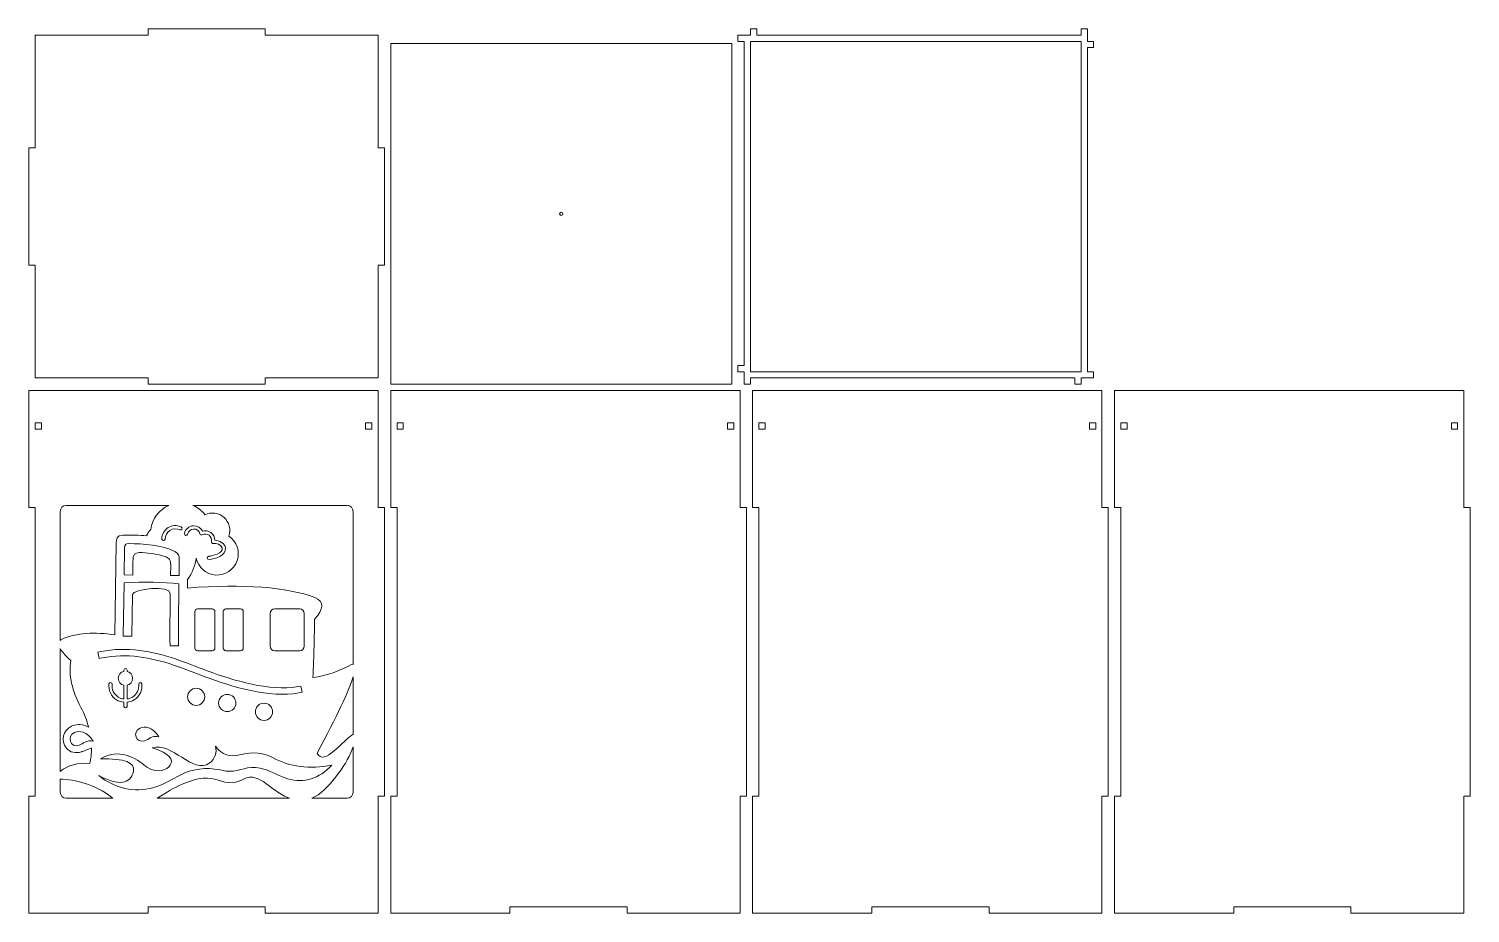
# Model space of a CAD drawing. Header units: millimetres. Extents: x -1460 to 1460, y -777 to 775.
# Drawn here: x -1460 to -771, y -775 to -352 of the extents above; entities that cross this region are included whole.
import ezdxf

# ---------------------------------------------------------------- set-up
doc = ezdxf.new("R2010")
doc.units = ezdxf.units.MM
doc.header["$MEASUREMENT"] = 0
doc.layers.add('Camada 1', color=7, linetype='Continuous')

msp = doc.modelspace()

# ---------------------------------------------------------------- linework, layer by layer
at = {"layer": 'Camada 1', "color": 250, "lineweight": 20}
for points, knots in [([(-1456.8944, -519.1065), (-1456.8944, -519.1065), (-1402.8945, -519.1065), (-1402.8945, -519.1065), (-1402.8945, -519.1065), (-1402.8945, -519.1065), (-1402.8945, -522.1064), (-1402.8945, -522.1064), (-1402.8945, -522.1064), (-1402.8945, -522.1064), (-1346.8945, -522.1064), (-1346.8945, -522.1064), (-1346.8945, -522.1064), (-1346.8945, -522.1064), (-1346.8945, -519.1065), (-1346.8945, -519.1065), (-1346.8945, -519.1065), (-1346.8945, -519.1065), (-1292.8945, -519.1065), (-1292.8945, -519.1065), (-1292.8945, -519.1065), (-1292.8945, -519.1065), (-1292.8945, -465.1065), (-1292.8945, -465.1065), (-1292.8945, -465.1065), (-1292.8945, -465.1065), (-1289.8946, -465.1065), (-1289.8946, -465.1065), (-1289.8946, -465.1065), (-1289.8946, -465.1065), (-1289.8946, -409.1065), (-1289.8946, -409.1065), (-1289.8946, -409.1065), (-1289.8946, -409.1065), (-1292.8945, -409.1065), (-1292.8945, -409.1065), (-1292.8945, -409.1065), (-1292.8945, -409.1065), (-1292.8944, -355.1066), (-1292.8944, -355.1066), (-1292.8944, -355.1066), (-1292.8944, -355.1066), (-1346.8945, -355.1066), (-1346.8945, -355.1066), (-1346.8945, -355.1066), (-1346.8945, -355.1066), (-1346.8945, -352.1066), (-1346.8945, -352.1066), (-1346.8945, -352.1066), (-1346.8945, -352.1066), (-1402.8945, -352.1066), (-1402.8945, -352.1066), (-1402.8945, -352.1066), (-1402.8945, -352.1066), (-1402.8945, -355.1066), (-1402.8945, -355.1066), (-1402.8945, -355.1066), (-1402.8945, -355.1066), (-1453.8944, -355.1066), (-1453.8944, -355.1066), (-1453.8944, -355.1066), (-1453.8944, -355.1066), (-1456.8944, -355.1066), (-1456.8944, -355.1066), (-1456.8944, -355.1066), (-1456.8944, -355.1066), (-1456.8944, -409.1065), (-1456.8944, -409.1065), (-1456.8944, -409.1065), (-1456.8944, -409.1065), (-1459.8944, -409.1065), (-1459.8944, -409.1065), (-1459.8944, -409.1065), (-1459.8944, -409.1065), (-1459.8944, -465.1065), (-1459.8944, -465.1065), (-1459.8944, -465.1065), (-1459.8944, -465.1065), (-1456.8944, -465.1065), (-1456.8944, -465.1065), (-1456.8944, -465.1065), (-1456.8944, -465.1065), (-1456.8944, -519.1065), (-1456.8944, -519.1065)], [0, 0, 0, 0, 0.04545455, 0.04545455, 0.04545455, 0.04545455, 0.09090909, 0.09090909, 0.09090909, 0.09090909, 0.13636364, 0.13636364, 0.13636364, 0.13636364, 0.18181818, 0.18181818, 0.18181818, 0.18181818, 0.22727273, 0.22727273, 0.22727273, 0.22727273, 0.27272727, 0.27272727, 0.27272727, 0.27272727, 0.31818182, 0.31818182, 0.31818182, 0.31818182, 0.36363636, 0.36363636, 0.36363636, 0.36363636, 0.40909091, 0.40909091, 0.40909091, 0.40909091, 0.45454545, 0.45454545, 0.45454545, 0.45454545, 0.5, 0.5, 0.5, 0.5, 0.54545455, 0.54545455, 0.54545455, 0.54545455, 0.59090909, 0.59090909, 0.59090909, 0.59090909, 0.63636364, 0.63636364, 0.63636364, 0.63636364, 0.68181818, 0.68181818, 0.68181818, 0.68181818, 0.72727273, 0.72727273, 0.72727273, 0.72727273, 0.77272727, 0.77272727, 0.77272727, 0.77272727, 0.81818182, 0.81818182, 0.81818182, 0.81818182, 0.86363636, 0.86363636, 0.86363636, 0.86363636, 0.90909091, 0.90909091, 0.90909091, 0.90909091, 1, 1, 1, 1]), ([(-950.8947, -519.1064), (-950.8947, -519.1064), (-950.8947, -516.1065), (-950.8947, -516.1065), (-950.8947, -516.1065), (-950.8947, -516.1065), (-953.8947, -516.1065), (-953.8947, -516.1065), (-953.8947, -516.1065), (-953.8947, -516.1065), (-953.8947, -361.1064), (-953.8947, -361.1064), (-953.8947, -361.1064), (-953.8947, -361.1064), (-950.8947, -361.1064), (-950.8947, -361.1064), (-950.8947, -361.1064), (-950.8947, -361.1064), (-950.8947, -358.1064), (-950.8947, -358.1064), (-950.8947, -358.1064), (-950.8947, -358.1064), (-953.8947, -358.1064), (-953.8947, -358.1064), (-953.8947, -358.1064), (-953.8947, -358.1064), (-953.8947, -352.1064), (-953.8947, -352.1064), (-953.8947, -352.1064), (-953.8947, -352.1064), (-956.8947, -352.1064), (-956.8947, -352.1064), (-956.8947, -352.1064), (-956.8947, -352.1064), (-956.8947, -355.1064), (-956.8947, -355.1064), (-956.8947, -355.1064), (-956.8947, -355.1064), (-1111.8947, -355.1064), (-1111.8947, -355.1064), (-1111.8947, -355.1064), (-1111.8947, -355.1064), (-1111.8947, -352.1064), (-1111.8947, -352.1064), (-1111.8947, -352.1064), (-1111.8947, -352.1064), (-1114.8947, -352.1064), (-1114.8947, -352.1064), (-1114.8947, -352.1064), (-1114.8947, -352.1064), (-1114.8947, -355.1064), (-1114.8947, -355.1064), (-1114.8947, -355.1064), (-1114.8947, -355.1064), (-1120.8947, -355.1064), (-1120.8947, -355.1064), (-1120.8947, -355.1064), (-1120.8947, -355.1064), (-1120.8947, -358.1064), (-1120.8947, -358.1064), (-1120.8947, -358.1064), (-1120.8947, -358.1064), (-1117.8947, -358.1064), (-1117.8947, -358.1064), (-1117.8947, -358.1064), (-1117.8947, -358.1064), (-1117.8947, -513.1064), (-1117.8947, -513.1064), (-1117.8947, -513.1064), (-1117.8947, -513.1064), (-1120.8947, -513.1064), (-1120.8947, -513.1064), (-1120.8947, -513.1064), (-1120.8947, -513.1064), (-1120.8947, -516.1064), (-1120.8947, -516.1064), (-1120.8947, -516.1064), (-1120.8947, -516.1064), (-1117.8947, -516.1064), (-1117.8947, -516.1064), (-1117.8947, -516.1064), (-1117.8947, -516.1064), (-1117.8947, -522.1064), (-1117.8947, -522.1064), (-1117.8947, -522.1064), (-1117.8947, -522.1064), (-1114.8947, -522.1064), (-1114.8947, -522.1064), (-1114.8947, -522.1064), (-1114.8947, -522.1064), (-1114.8947, -519.1064), (-1114.8947, -519.1064), (-1114.8947, -519.1064), (-1114.8947, -519.1064), (-959.8947, -519.1064), (-959.8947, -519.1064), (-959.8947, -519.1064), (-959.8947, -519.1064), (-959.8947, -522.1064), (-959.8947, -522.1064), (-959.8947, -522.1064), (-959.8947, -522.1064), (-956.8945, -522.1064), (-956.8945, -522.1064), (-956.8945, -522.1064), (-956.8945, -522.1064), (-956.8945, -519.1064), (-956.8945, -519.1064), (-956.8945, -519.1064), (-956.8945, -519.1064), (-950.8947, -519.1064), (-950.8947, -519.1064)], [0, 0, 0, 0, 0.03448276, 0.03448276, 0.03448276, 0.03448276, 0.06896552, 0.06896552, 0.06896552, 0.06896552, 0.10344828, 0.10344828, 0.10344828, 0.10344828, 0.13793103, 0.13793103, 0.13793103, 0.13793103, 0.17241379, 0.17241379, 0.17241379, 0.17241379, 0.20689655, 0.20689655, 0.20689655, 0.20689655, 0.24137931, 0.24137931, 0.24137931, 0.24137931, 0.27586207, 0.27586207, 0.27586207, 0.27586207, 0.31034483, 0.31034483, 0.31034483, 0.31034483, 0.34482759, 0.34482759, 0.34482759, 0.34482759, 0.37931034, 0.37931034, 0.37931034, 0.37931034, 0.4137931, 0.4137931, 0.4137931, 0.4137931, 0.44827586, 0.44827586, 0.44827586, 0.44827586, 0.48275862, 0.48275862, 0.48275862, 0.48275862, 0.51724138, 0.51724138, 0.51724138, 0.51724138, 0.55172414, 0.55172414, 0.55172414, 0.55172414, 0.5862069, 0.5862069, 0.5862069, 0.5862069, 0.62068966, 0.62068966, 0.62068966, 0.62068966, 0.65517241, 0.65517241, 0.65517241, 0.65517241, 0.68965517, 0.68965517, 0.68965517, 0.68965517, 0.72413793, 0.72413793, 0.72413793, 0.72413793, 0.75862069, 0.75862069, 0.75862069, 0.75862069, 0.79310345, 0.79310345, 0.79310345, 0.79310345, 0.82758621, 0.82758621, 0.82758621, 0.82758621, 0.86206897, 0.86206897, 0.86206897, 0.86206897, 0.89655172, 0.89655172, 0.89655172, 0.89655172, 0.93103448, 0.93103448, 0.93103448, 0.93103448, 1, 1, 1, 1]), ([(-956.8947, -516.1064), (-956.8947, -516.1064), (-1114.8947, -516.1064), (-1114.8947, -516.1064), (-1114.8947, -516.1064), (-1114.8947, -516.1064), (-1114.8947, -358.1064), (-1114.8947, -358.1064), (-1114.8947, -358.1064), (-1114.8947, -358.1064), (-956.8947, -358.1064), (-956.8947, -358.1064), (-956.8947, -358.1064), (-956.8947, -358.1064), (-956.8947, -516.1064), (-956.8947, -516.1064)], [0, 0, 0, 0, 0.2, 0.2, 0.2, 0.2, 0.4, 0.4, 0.4, 0.4, 0.6, 0.6, 0.6, 0.6, 1, 1, 1, 1]), ([(-1286.8946, -359.1065), (-1286.8946, -359.1065), (-1123.8947, -359.1065), (-1123.8947, -359.1065), (-1123.8947, -359.1065), (-1123.8947, -359.1065), (-1123.8947, -522.1064), (-1123.8947, -522.1064), (-1123.8947, -522.1064), (-1123.8947, -522.1064), (-1286.8946, -522.1064), (-1286.8946, -522.1064), (-1286.8946, -522.1064), (-1286.8946, -522.1064), (-1286.8946, -359.1065), (-1286.8946, -359.1065)], [0, 0, 0, 0, 0.2, 0.2, 0.2, 0.2, 0.4, 0.4, 0.4, 0.4, 0.6, 0.6, 0.6, 0.6, 1, 1, 1, 1]), ([(-1205.3946, -439.8565), (-1204.9804, -439.8565), (-1204.6446, -440.1923), (-1204.6446, -440.6065), (-1204.6446, -440.6065), (-1204.6446, -441.0207), (-1204.9804, -441.3565), (-1205.3946, -441.3565), (-1205.3946, -441.3565), (-1205.8088, -441.3565), (-1206.1446, -441.0207), (-1206.1446, -440.6065), (-1206.1446, -440.6065), (-1206.1446, -440.1923), (-1205.8088, -439.8565), (-1205.3946, -439.8565)], [0, 0, 0, 0, 0.2, 0.2, 0.2, 0.2, 0.4, 0.4, 0.4, 0.4, 0.6, 0.6, 0.6, 0.6, 1, 1, 1, 1]), ([(-1292.8944, -581.1064), (-1292.8944, -581.1064), (-1292.8944, -525.1064), (-1292.8944, -525.1064), (-1292.8944, -525.1064), (-1292.8944, -525.1064), (-1459.8944, -525.1064), (-1459.8944, -525.1064), (-1459.8944, -525.1064), (-1459.8944, -525.1064), (-1459.8944, -581.1064), (-1459.8944, -581.1064), (-1459.8944, -581.1064), (-1459.8944, -581.1064), (-1456.8944, -581.1064), (-1456.8944, -581.1064), (-1456.8944, -581.1064), (-1456.8944, -581.1064), (-1456.8944, -719.1064), (-1456.8944, -719.1064), (-1456.8944, -719.1064), (-1456.8944, -719.1064), (-1459.8944, -719.1064), (-1459.8944, -719.1064), (-1459.8944, -719.1064), (-1459.8944, -719.1064), (-1459.8944, -775.1064), (-1459.8944, -775.1064), (-1459.8944, -775.1064), (-1459.8944, -775.1064), (-1402.8945, -775.1064), (-1402.8945, -775.1064), (-1402.8945, -775.1064), (-1402.8945, -775.1064), (-1402.8945, -772.1064), (-1402.8945, -772.1064), (-1402.8945, -772.1064), (-1402.8945, -772.1064), (-1346.8945, -772.1064), (-1346.8945, -772.1064), (-1346.8945, -772.1064), (-1346.8945, -772.1064), (-1346.8945, -775.1064), (-1346.8945, -775.1064), (-1346.8945, -775.1064), (-1346.8945, -775.1064), (-1292.8944, -775.1064), (-1292.8944, -775.1064), (-1292.8944, -775.1064), (-1292.8944, -775.1064), (-1292.8944, -719.1064), (-1292.8944, -719.1064), (-1292.8944, -719.1064), (-1292.8944, -719.1064), (-1289.8944, -719.1064), (-1289.8944, -719.1064), (-1289.8944, -719.1064), (-1289.8944, -719.1064), (-1289.8944, -581.1064), (-1289.8944, -581.1064), (-1289.8944, -581.1064), (-1289.8944, -581.1064), (-1292.8944, -581.1064), (-1292.8944, -581.1064)], [0, 0, 0, 0, 0.05882353, 0.05882353, 0.05882353, 0.05882353, 0.11764706, 0.11764706, 0.11764706, 0.11764706, 0.17647059, 0.17647059, 0.17647059, 0.17647059, 0.23529412, 0.23529412, 0.23529412, 0.23529412, 0.29411765, 0.29411765, 0.29411765, 0.29411765, 0.35294118, 0.35294118, 0.35294118, 0.35294118, 0.41176471, 0.41176471, 0.41176471, 0.41176471, 0.47058824, 0.47058824, 0.47058824, 0.47058824, 0.52941176, 0.52941176, 0.52941176, 0.52941176, 0.58823529, 0.58823529, 0.58823529, 0.58823529, 0.64705882, 0.64705882, 0.64705882, 0.64705882, 0.70588235, 0.70588235, 0.70588235, 0.70588235, 0.76470588, 0.76470588, 0.76470588, 0.76470588, 0.82352941, 0.82352941, 0.82352941, 0.82352941, 0.88235294, 0.88235294, 0.88235294, 0.88235294, 1, 1, 1, 1]), ([(-1119.8944, -581.1064), (-1119.8944, -581.1064), (-1119.8944, -525.1064), (-1119.8944, -525.1064), (-1119.8944, -525.1064), (-1119.8944, -525.1064), (-1286.8944, -525.1064), (-1286.8944, -525.1064), (-1286.8944, -525.1064), (-1286.8944, -525.1064), (-1286.8944, -581.1064), (-1286.8944, -581.1064), (-1286.8944, -581.1064), (-1286.8944, -581.1064), (-1283.8944, -581.1064), (-1283.8944, -581.1064), (-1283.8944, -581.1064), (-1283.8944, -581.1064), (-1283.8944, -719.1064), (-1283.8944, -719.1064), (-1283.8944, -719.1064), (-1283.8944, -719.1064), (-1286.8944, -719.1064), (-1286.8944, -719.1064), (-1286.8944, -719.1064), (-1286.8944, -719.1064), (-1286.8944, -775.1064), (-1286.8944, -775.1064), (-1286.8944, -775.1064), (-1286.8944, -775.1064), (-1229.8945, -775.1064), (-1229.8945, -775.1064), (-1229.8945, -775.1064), (-1229.8945, -775.1064), (-1229.8945, -772.1064), (-1229.8945, -772.1064), (-1229.8945, -772.1064), (-1229.8945, -772.1064), (-1173.8945, -772.1064), (-1173.8945, -772.1064), (-1173.8945, -772.1064), (-1173.8945, -772.1064), (-1173.8945, -775.1064), (-1173.8945, -775.1064), (-1173.8945, -775.1064), (-1173.8945, -775.1064), (-1119.8944, -775.1064), (-1119.8944, -775.1064), (-1119.8944, -775.1064), (-1119.8944, -775.1064), (-1119.8944, -719.1064), (-1119.8944, -719.1064), (-1119.8944, -719.1064), (-1119.8944, -719.1064), (-1116.8944, -719.1064), (-1116.8944, -719.1064), (-1116.8944, -719.1064), (-1116.8944, -719.1064), (-1116.8944, -581.1064), (-1116.8944, -581.1064), (-1116.8944, -581.1064), (-1116.8944, -581.1064), (-1119.8944, -581.1064), (-1119.8944, -581.1064)], [0, 0, 0, 0, 0.05882353, 0.05882353, 0.05882353, 0.05882353, 0.11764706, 0.11764706, 0.11764706, 0.11764706, 0.17647059, 0.17647059, 0.17647059, 0.17647059, 0.23529412, 0.23529412, 0.23529412, 0.23529412, 0.29411765, 0.29411765, 0.29411765, 0.29411765, 0.35294118, 0.35294118, 0.35294118, 0.35294118, 0.41176471, 0.41176471, 0.41176471, 0.41176471, 0.47058824, 0.47058824, 0.47058824, 0.47058824, 0.52941176, 0.52941176, 0.52941176, 0.52941176, 0.58823529, 0.58823529, 0.58823529, 0.58823529, 0.64705882, 0.64705882, 0.64705882, 0.64705882, 0.70588235, 0.70588235, 0.70588235, 0.70588235, 0.76470588, 0.76470588, 0.76470588, 0.76470588, 0.82352941, 0.82352941, 0.82352941, 0.82352941, 0.88235294, 0.88235294, 0.88235294, 0.88235294, 1, 1, 1, 1]), ([(-946.8944, -581.1064), (-946.8944, -581.1064), (-946.8944, -525.1064), (-946.8944, -525.1064), (-946.8944, -525.1064), (-946.8944, -525.1064), (-1113.8944, -525.1064), (-1113.8944, -525.1064), (-1113.8944, -525.1064), (-1113.8944, -525.1064), (-1113.8944, -581.1064), (-1113.8944, -581.1064), (-1113.8944, -581.1064), (-1113.8944, -581.1064), (-1110.8944, -581.1064), (-1110.8944, -581.1064), (-1110.8944, -581.1064), (-1110.8944, -581.1064), (-1110.8944, -719.1064), (-1110.8944, -719.1064), (-1110.8944, -719.1064), (-1110.8944, -719.1064), (-1113.8944, -719.1064), (-1113.8944, -719.1064), (-1113.8944, -719.1064), (-1113.8944, -719.1064), (-1113.8944, -775.1064), (-1113.8944, -775.1064), (-1113.8944, -775.1064), (-1113.8944, -775.1064), (-1056.8945, -775.1064), (-1056.8945, -775.1064), (-1056.8945, -775.1064), (-1056.8945, -775.1064), (-1056.8945, -772.1064), (-1056.8945, -772.1064), (-1056.8945, -772.1064), (-1056.8945, -772.1064), (-1000.8945, -772.1064), (-1000.8945, -772.1064), (-1000.8945, -772.1064), (-1000.8945, -772.1064), (-1000.8945, -775.1064), (-1000.8945, -775.1064), (-1000.8945, -775.1064), (-1000.8945, -775.1064), (-946.8944, -775.1064), (-946.8944, -775.1064), (-946.8944, -775.1064), (-946.8944, -775.1064), (-946.8944, -719.1064), (-946.8944, -719.1064), (-946.8944, -719.1064), (-946.8944, -719.1064), (-943.8944, -719.1064), (-943.8944, -719.1064), (-943.8944, -719.1064), (-943.8944, -719.1064), (-943.8944, -581.1064), (-943.8944, -581.1064), (-943.8944, -581.1064), (-943.8944, -581.1064), (-946.8944, -581.1064), (-946.8944, -581.1064)], [0, 0, 0, 0, 0.05882353, 0.05882353, 0.05882353, 0.05882353, 0.11764706, 0.11764706, 0.11764706, 0.11764706, 0.17647059, 0.17647059, 0.17647059, 0.17647059, 0.23529412, 0.23529412, 0.23529412, 0.23529412, 0.29411765, 0.29411765, 0.29411765, 0.29411765, 0.35294118, 0.35294118, 0.35294118, 0.35294118, 0.41176471, 0.41176471, 0.41176471, 0.41176471, 0.47058824, 0.47058824, 0.47058824, 0.47058824, 0.52941176, 0.52941176, 0.52941176, 0.52941176, 0.58823529, 0.58823529, 0.58823529, 0.58823529, 0.64705882, 0.64705882, 0.64705882, 0.64705882, 0.70588235, 0.70588235, 0.70588235, 0.70588235, 0.76470588, 0.76470588, 0.76470588, 0.76470588, 0.82352941, 0.82352941, 0.82352941, 0.82352941, 0.88235294, 0.88235294, 0.88235294, 0.88235294, 1, 1, 1, 1]), ([(-773.8944, -581.1064), (-773.8944, -581.1064), (-773.8944, -525.1064), (-773.8944, -525.1064), (-773.8944, -525.1064), (-773.8944, -525.1064), (-940.8944, -525.1064), (-940.8944, -525.1064), (-940.8944, -525.1064), (-940.8944, -525.1064), (-940.8944, -581.1064), (-940.8944, -581.1064), (-940.8944, -581.1064), (-940.8944, -581.1064), (-937.8944, -581.1064), (-937.8944, -581.1064), (-937.8944, -581.1064), (-937.8944, -581.1064), (-937.8944, -719.1064), (-937.8944, -719.1064), (-937.8944, -719.1064), (-937.8944, -719.1064), (-940.8944, -719.1064), (-940.8944, -719.1064), (-940.8944, -719.1064), (-940.8944, -719.1064), (-940.8944, -775.1064), (-940.8944, -775.1064), (-940.8944, -775.1064), (-940.8944, -775.1064), (-883.8945, -775.1064), (-883.8945, -775.1064), (-883.8945, -775.1064), (-883.8945, -775.1064), (-883.8945, -772.1064), (-883.8945, -772.1064), (-883.8945, -772.1064), (-883.8945, -772.1064), (-827.8945, -772.1064), (-827.8945, -772.1064), (-827.8945, -772.1064), (-827.8945, -772.1064), (-827.8945, -775.1064), (-827.8945, -775.1064), (-827.8945, -775.1064), (-827.8945, -775.1064), (-773.8944, -775.1064), (-773.8944, -775.1064), (-773.8944, -775.1064), (-773.8944, -775.1064), (-773.8944, -719.1064), (-773.8944, -719.1064), (-773.8944, -719.1064), (-773.8944, -719.1064), (-770.8944, -719.1064), (-770.8944, -719.1064), (-770.8944, -719.1064), (-770.8944, -719.1064), (-770.8944, -581.1064), (-770.8944, -581.1064), (-770.8944, -581.1064), (-770.8944, -581.1064), (-773.8944, -581.1064), (-773.8944, -581.1064)], [0, 0, 0, 0, 0.05882353, 0.05882353, 0.05882353, 0.05882353, 0.11764706, 0.11764706, 0.11764706, 0.11764706, 0.17647059, 0.17647059, 0.17647059, 0.17647059, 0.23529412, 0.23529412, 0.23529412, 0.23529412, 0.29411765, 0.29411765, 0.29411765, 0.29411765, 0.35294118, 0.35294118, 0.35294118, 0.35294118, 0.41176471, 0.41176471, 0.41176471, 0.41176471, 0.47058824, 0.47058824, 0.47058824, 0.47058824, 0.52941176, 0.52941176, 0.52941176, 0.52941176, 0.58823529, 0.58823529, 0.58823529, 0.58823529, 0.64705882, 0.64705882, 0.64705882, 0.64705882, 0.70588235, 0.70588235, 0.70588235, 0.70588235, 0.76470588, 0.76470588, 0.76470588, 0.76470588, 0.82352941, 0.82352941, 0.82352941, 0.82352941, 0.88235294, 0.88235294, 0.88235294, 0.88235294, 1, 1, 1, 1]), ([(-1453.8944, -540.6035), (-1453.8944, -540.6035), (-1453.8944, -543.6035), (-1453.8944, -543.6035), (-1453.8944, -543.6035), (-1453.8944, -543.6035), (-1456.8944, -543.6035), (-1456.8944, -543.6035), (-1456.8944, -543.6035), (-1456.8944, -543.6035), (-1456.8944, -540.6035), (-1456.8944, -540.6035), (-1456.8944, -540.6035), (-1456.8944, -540.6035), (-1453.8944, -540.6035), (-1453.8944, -540.6035)], [0, 0, 0, 0, 0.2, 0.2, 0.2, 0.2, 0.4, 0.4, 0.4, 0.4, 0.6, 0.6, 0.6, 0.6, 1, 1, 1, 1]), ([(-1295.8944, -543.6035), (-1295.8944, -543.6035), (-1298.8944, -543.6035), (-1298.8944, -543.6035), (-1298.8944, -543.6035), (-1298.8944, -543.6035), (-1298.8944, -540.6035), (-1298.8944, -540.6035), (-1298.8944, -540.6035), (-1298.8944, -540.6035), (-1295.8944, -540.6035), (-1295.8944, -540.6035), (-1295.8944, -540.6035), (-1295.8944, -540.6035), (-1295.8944, -543.6035), (-1295.8944, -543.6035)], [0, 0, 0, 0, 0.2, 0.2, 0.2, 0.2, 0.4, 0.4, 0.4, 0.4, 0.6, 0.6, 0.6, 0.6, 1, 1, 1, 1]), ([(-1280.8944, -540.6035), (-1280.8944, -540.6035), (-1280.8944, -543.6035), (-1280.8944, -543.6035), (-1280.8944, -543.6035), (-1280.8944, -543.6035), (-1283.8944, -543.6035), (-1283.8944, -543.6035), (-1283.8944, -543.6035), (-1283.8944, -543.6035), (-1283.8944, -540.6035), (-1283.8944, -540.6035), (-1283.8944, -540.6035), (-1283.8944, -540.6035), (-1280.8944, -540.6035), (-1280.8944, -540.6035)], [0, 0, 0, 0, 0.2, 0.2, 0.2, 0.2, 0.4, 0.4, 0.4, 0.4, 0.6, 0.6, 0.6, 0.6, 1, 1, 1, 1]), ([(-1122.8944, -543.6035), (-1122.8944, -543.6035), (-1125.8944, -543.6035), (-1125.8944, -543.6035), (-1125.8944, -543.6035), (-1125.8944, -543.6035), (-1125.8944, -540.6035), (-1125.8944, -540.6035), (-1125.8944, -540.6035), (-1125.8944, -540.6035), (-1122.8944, -540.6035), (-1122.8944, -540.6035), (-1122.8944, -540.6035), (-1122.8944, -540.6035), (-1122.8944, -543.6035), (-1122.8944, -543.6035)], [0, 0, 0, 0, 0.2, 0.2, 0.2, 0.2, 0.4, 0.4, 0.4, 0.4, 0.6, 0.6, 0.6, 0.6, 1, 1, 1, 1]), ([(-1107.8944, -540.6035), (-1107.8944, -540.6035), (-1107.8944, -543.6035), (-1107.8944, -543.6035), (-1107.8944, -543.6035), (-1107.8944, -543.6035), (-1110.8944, -543.6035), (-1110.8944, -543.6035), (-1110.8944, -543.6035), (-1110.8944, -543.6035), (-1110.8944, -540.6035), (-1110.8944, -540.6035), (-1110.8944, -540.6035), (-1110.8944, -540.6035), (-1107.8944, -540.6035), (-1107.8944, -540.6035)], [0, 0, 0, 0, 0.2, 0.2, 0.2, 0.2, 0.4, 0.4, 0.4, 0.4, 0.6, 0.6, 0.6, 0.6, 1, 1, 1, 1]), ([(-949.8944, -543.6035), (-949.8944, -543.6035), (-952.8944, -543.6035), (-952.8944, -543.6035), (-952.8944, -543.6035), (-952.8944, -543.6035), (-952.8944, -540.6035), (-952.8944, -540.6035), (-952.8944, -540.6035), (-952.8944, -540.6035), (-949.8944, -540.6035), (-949.8944, -540.6035), (-949.8944, -540.6035), (-949.8944, -540.6035), (-949.8944, -543.6035), (-949.8944, -543.6035)], [0, 0, 0, 0, 0.2, 0.2, 0.2, 0.2, 0.4, 0.4, 0.4, 0.4, 0.6, 0.6, 0.6, 0.6, 1, 1, 1, 1]), ([(-934.8944, -540.6035), (-934.8944, -540.6035), (-934.8944, -543.6035), (-934.8944, -543.6035), (-934.8944, -543.6035), (-934.8944, -543.6035), (-937.8944, -543.6035), (-937.8944, -543.6035), (-937.8944, -543.6035), (-937.8944, -543.6035), (-937.8944, -540.6035), (-937.8944, -540.6035), (-937.8944, -540.6035), (-937.8944, -540.6035), (-934.8944, -540.6035), (-934.8944, -540.6035)], [0, 0, 0, 0, 0.2, 0.2, 0.2, 0.2, 0.4, 0.4, 0.4, 0.4, 0.6, 0.6, 0.6, 0.6, 1, 1, 1, 1]), ([(-776.8944, -543.6035), (-776.8944, -543.6035), (-779.8944, -543.6035), (-779.8944, -543.6035), (-779.8944, -543.6035), (-779.8944, -543.6035), (-779.8944, -540.6035), (-779.8944, -540.6035), (-779.8944, -540.6035), (-779.8944, -540.6035), (-776.8944, -540.6035), (-776.8944, -540.6035), (-776.8944, -540.6035), (-776.8944, -540.6035), (-776.8944, -543.6035), (-776.8944, -543.6035)], [0, 0, 0, 0, 0.2, 0.2, 0.2, 0.2, 0.4, 0.4, 0.4, 0.4, 0.6, 0.6, 0.6, 0.6, 1, 1, 1, 1]), ([(-1403.5945, -594.6208), (-1407.0819, -594.294), (-1410.872, -594.1955), (-1414.9163, -594.3153), (-1414.9163, -594.3153), (-1417.8629, -594.4025), (-1418.1156, -596.2738), (-1418.1415, -597.9241), (-1418.1415, -597.9241), (-1418.1415, -597.9241), (-1418.8329, -642), (-1418.8329, -642), (-1418.8329, -642), (-1428.2696, -640.6179), (-1437.1604, -640.8669), (-1444.2931, -644.2298), (-1444.2931, -644.2298), (-1444.5231, -644.3452), (-1444.7231, -644.4742), (-1444.8944, -644.6164), (-1444.8944, -644.6164), (-1444.8944, -644.6164), (-1444.8944, -582.9063), (-1444.8944, -582.9063), (-1444.8944, -582.9063), (-1444.8944, -581.3663), (-1443.6345, -580.1064), (-1442.0945, -580.1064), (-1442.0945, -580.1064), (-1442.0945, -580.1064), (-1392.9619, -580.1064), (-1392.9619, -580.1064), (-1392.9619, -580.1064), (-1397.6368, -582.1219), (-1400.975, -586.4709), (-1401.639, -591.6181), (-1401.639, -591.6181), (-1402.5183, -592.451), (-1403.1884, -593.4799), (-1403.5945, -594.6208)], [0, 0, 0, 0, 0.09090909, 0.09090909, 0.09090909, 0.09090909, 0.18181818, 0.18181818, 0.18181818, 0.18181818, 0.27272727, 0.27272727, 0.27272727, 0.27272727, 0.36363636, 0.36363636, 0.36363636, 0.36363636, 0.45454545, 0.45454545, 0.45454545, 0.45454545, 0.54545455, 0.54545455, 0.54545455, 0.54545455, 0.63636364, 0.63636364, 0.63636364, 0.63636364, 0.72727273, 0.72727273, 0.72727273, 0.72727273, 0.81818182, 0.81818182, 0.81818182, 0.81818182, 1, 1, 1, 1]), ([(-1323.1237, -624.1017), (-1336.6179, -619.1229), (-1356.9268, -617.6143), (-1384.0509, -619.5747), (-1384.0509, -619.5747), (-1384.0509, -619.5747), (-1383.9766, -615.457), (-1383.9766, -615.457), (-1383.9766, -615.457), (-1381.7519, -612.4715), (-1380.3435, -608.9574), (-1379.8903, -605.2619), (-1379.8903, -605.2619), (-1378.9581, -609.7652), (-1375.1212, -613.0835), (-1370.5306, -613.3576), (-1370.5306, -613.3576), (-1365.94, -613.631), (-1361.7359, -610.7923), (-1360.2749, -606.4315), (-1360.2749, -606.4315), (-1358.8141, -602.071), (-1360.459, -597.2724), (-1364.2878, -594.7253), (-1364.2878, -594.7253), (-1363.1812, -591.5624), (-1364.0888, -588.0443), (-1366.5874, -585.8117), (-1366.5874, -585.8117), (-1369.0863, -583.579), (-1372.684, -583.0715), (-1375.7028, -584.5261), (-1375.7028, -584.5261), (-1377.2407, -582.5531), (-1379.2194, -581.0562), (-1381.4219, -580.1064), (-1381.4219, -580.1064), (-1381.4219, -580.1064), (-1307.6943, -580.1064), (-1307.6943, -580.1064), (-1307.6943, -580.1064), (-1306.1543, -580.1064), (-1304.8944, -581.3663), (-1304.8944, -582.9063), (-1304.8944, -582.9063), (-1304.8944, -582.9063), (-1304.8944, -656.1189), (-1304.8944, -656.1189), (-1304.8944, -656.1189), (-1305.1176, -656.0529), (-1305.3839, -656.0512), (-1305.6958, -656.1171), (-1305.6958, -656.1171), (-1311.148, -659.3021), (-1317.2748, -661.4043), (-1324.0754, -662.423), (-1324.0754, -662.423), (-1323.656, -651.8264), (-1323.3837, -642.5197), (-1323.2585, -634.5032), (-1323.2585, -634.5032), (-1318.7496, -629.5812), (-1318.7044, -626.1141), (-1323.1237, -624.1017)], [0, 0, 0, 0, 0.05882353, 0.05882353, 0.05882353, 0.05882353, 0.11764706, 0.11764706, 0.11764706, 0.11764706, 0.17647059, 0.17647059, 0.17647059, 0.17647059, 0.23529412, 0.23529412, 0.23529412, 0.23529412, 0.29411765, 0.29411765, 0.29411765, 0.29411765, 0.35294118, 0.35294118, 0.35294118, 0.35294118, 0.41176471, 0.41176471, 0.41176471, 0.41176471, 0.47058824, 0.47058824, 0.47058824, 0.47058824, 0.52941176, 0.52941176, 0.52941176, 0.52941176, 0.58823529, 0.58823529, 0.58823529, 0.58823529, 0.64705882, 0.64705882, 0.64705882, 0.64705882, 0.70588235, 0.70588235, 0.70588235, 0.70588235, 0.76470588, 0.76470588, 0.76470588, 0.76470588, 0.82352941, 0.82352941, 0.82352941, 0.82352941, 0.88235294, 0.88235294, 0.88235294, 0.88235294, 1, 1, 1, 1]), ([(-1392.4601, -591.9993), (-1393.8914, -592.8902), (-1394.7614, -594.4571), (-1394.7607, -596.1429), (-1394.7607, -596.1429), (-1394.7607, -596.5649), (-1395.1048, -596.9092), (-1395.5263, -596.9092), (-1395.5263, -596.9092), (-1395.9484, -596.9092), (-1396.2925, -596.5653), (-1396.2925, -596.1435), (-1396.2925, -596.1435), (-1396.2931, -593.9282), (-1395.1499, -591.8693), (-1393.2693, -590.6989), (-1393.2693, -590.6989), (-1391.3968, -589.5335), (-1389.028, -589.416), (-1387.0494, -590.3907), (-1387.0494, -590.3907), (-1386.6708, -590.5769), (-1386.5143, -591.0376), (-1386.7006, -591.4158), (-1386.7006, -591.4158), (-1386.8869, -591.7943), (-1387.3476, -591.9507), (-1387.7259, -591.7644), (-1387.7259, -591.7644), (-1389.2321, -591.023), (-1391.0348, -591.1122), (-1392.4601, -591.9993)], [0, 0, 0, 0, 0.11111111, 0.11111111, 0.11111111, 0.11111111, 0.22222222, 0.22222222, 0.22222222, 0.22222222, 0.33333333, 0.33333333, 0.33333333, 0.33333333, 0.44444444, 0.44444444, 0.44444444, 0.44444444, 0.55555556, 0.55555556, 0.55555556, 0.55555556, 0.66666667, 0.66666667, 0.66666667, 0.66666667, 0.77777778, 0.77777778, 0.77777778, 0.77777778, 1, 1, 1, 1]), ([(-1378.1006, -593.6269), (-1378.441, -592.2606), (-1379.6913, -591.3108), (-1381.0988, -591.3496), (-1381.0988, -591.3496), (-1382.5093, -591.3886), (-1383.7021, -592.4028), (-1383.9676, -593.7884), (-1383.9676, -593.7884), (-1384.047, -594.2026), (-1384.4495, -594.4759), (-1384.8637, -594.3963), (-1384.8637, -594.3963), (-1385.278, -594.3173), (-1385.5511, -593.9147), (-1385.4717, -593.5004), (-1385.4717, -593.5004), (-1385.0716, -591.409), (-1383.2697, -589.8772), (-1381.1412, -589.8186), (-1381.1412, -589.8186), (-1379.3158, -589.7682), (-1377.6659, -590.8188), (-1376.9108, -592.4235), (-1376.9108, -592.4235), (-1375.5457, -591.9954), (-1374.0271, -592.2283), (-1372.8487, -593.0907), (-1372.8487, -593.0907), (-1371.6859, -593.9412), (-1371.0084, -595.2845), (-1370.9839, -596.6914), (-1370.9839, -596.6914), (-1368.9137, -596.7236), (-1366.1194, -598.189), (-1365.9039, -600.4305), (-1365.9039, -600.4305), (-1365.5579, -604.0251), (-1370.9904, -605.7591), (-1373.7657, -605.9248), (-1373.7657, -605.9248), (-1374.1869, -605.9498), (-1374.5506, -605.6269), (-1374.5761, -605.2059), (-1374.5761, -605.2059), (-1374.6011, -604.7847), (-1374.278, -604.421), (-1373.8572, -604.3957), (-1373.8572, -604.3957), (-1372.0815, -604.2899), (-1366.9166, -602.947), (-1367.4611, -600.397), (-1367.4611, -600.397), (-1367.8072, -598.7754), (-1370.3052, -598.1068), (-1371.7398, -598.2559), (-1371.7398, -598.2559), (-1371.9892, -598.2818), (-1372.2148, -598.196), (-1372.3841, -598.0112), (-1372.3841, -598.0112), (-1372.5534, -597.8262), (-1372.6188, -597.5934), (-1372.5706, -597.3475), (-1372.5706, -597.3475), (-1372.3464, -596.1987), (-1372.8084, -595.0179), (-1373.7531, -594.3267), (-1373.7531, -594.3267), (-1374.6955, -593.6372), (-1375.9654, -593.5539), (-1376.99, -594.1139), (-1376.99, -594.1139), (-1377.2054, -594.2313), (-1377.4404, -594.2415), (-1377.665, -594.1432), (-1377.665, -594.1432), (-1377.8896, -594.0447), (-1378.0413, -593.865), (-1378.1006, -593.6269)], [0, 0, 0, 0, 0.04761905, 0.04761905, 0.04761905, 0.04761905, 0.0952381, 0.0952381, 0.0952381, 0.0952381, 0.14285714, 0.14285714, 0.14285714, 0.14285714, 0.19047619, 0.19047619, 0.19047619, 0.19047619, 0.23809524, 0.23809524, 0.23809524, 0.23809524, 0.28571429, 0.28571429, 0.28571429, 0.28571429, 0.33333333, 0.33333333, 0.33333333, 0.33333333, 0.38095238, 0.38095238, 0.38095238, 0.38095238, 0.42857143, 0.42857143, 0.42857143, 0.42857143, 0.47619048, 0.47619048, 0.47619048, 0.47619048, 0.52380952, 0.52380952, 0.52380952, 0.52380952, 0.57142857, 0.57142857, 0.57142857, 0.57142857, 0.61904762, 0.61904762, 0.61904762, 0.61904762, 0.66666667, 0.66666667, 0.66666667, 0.66666667, 0.71428571, 0.71428571, 0.71428571, 0.71428571, 0.76190476, 0.76190476, 0.76190476, 0.76190476, 0.80952381, 0.80952381, 0.80952381, 0.80952381, 0.85714286, 0.85714286, 0.85714286, 0.85714286, 0.9047619, 0.9047619, 0.9047619, 0.9047619, 1, 1, 1, 1]), ([(-1388.0708, -613.5799), (-1388.0708, -613.5799), (-1392.1548, -613.543), (-1392.1548, -613.543), (-1392.1548, -613.543), (-1392.1548, -613.543), (-1392.087, -608.6476), (-1392.087, -608.6476), (-1392.087, -608.6476), (-1392.0564, -606.4338), (-1392.5714, -605.2061), (-1395.0352, -604.4225), (-1395.0352, -604.4225), (-1398.2472, -603.4005), (-1402.071, -602.8885), (-1405.7143, -602.6465), (-1405.7143, -602.6465), (-1409.5636, -602.3907), (-1410.0584, -603.5436), (-1410.1098, -607.0617), (-1410.1098, -607.0617), (-1410.1098, -607.0617), (-1410.2015, -613.3812), (-1410.2015, -613.3812), (-1410.2015, -613.3812), (-1410.2015, -613.3812), (-1414.2983, -613.3445), (-1414.2983, -613.3445), (-1414.2983, -613.3445), (-1414.2983, -613.3445), (-1414.1033, -600.8991), (-1414.1033, -600.8991), (-1414.1033, -600.8991), (-1414.0943, -600.3354), (-1414.3079, -598.2843), (-1412.3834, -598.3212), (-1412.3834, -598.3212), (-1405.1538, -598.4593), (-1396.0699, -598.7968), (-1390.0701, -602.1297), (-1390.0701, -602.1297), (-1388.1557, -603.1931), (-1387.9379, -603.8803), (-1387.9737, -606.5061), (-1387.9737, -606.5061), (-1387.9737, -606.5061), (-1388.0708, -613.5799), (-1388.0708, -613.5799)], [0, 0, 0, 0, 0.07692308, 0.07692308, 0.07692308, 0.07692308, 0.15384615, 0.15384615, 0.15384615, 0.15384615, 0.23076923, 0.23076923, 0.23076923, 0.23076923, 0.30769231, 0.30769231, 0.30769231, 0.30769231, 0.38461538, 0.38461538, 0.38461538, 0.38461538, 0.46153846, 0.46153846, 0.46153846, 0.46153846, 0.53846154, 0.53846154, 0.53846154, 0.53846154, 0.61538462, 0.61538462, 0.61538462, 0.61538462, 0.69230769, 0.69230769, 0.69230769, 0.69230769, 0.76923077, 0.76923077, 0.76923077, 0.76923077, 0.84615385, 0.84615385, 0.84615385, 0.84615385, 1, 1, 1, 1]), ([(-1388.1258, -617.5868), (-1388.1258, -617.5868), (-1388.2006, -623.0394), (-1388.2006, -623.0394), (-1388.2006, -623.0394), (-1388.3477, -631.1094), (-1388.4256, -639.163), (-1388.2957, -647.2279), (-1388.2957, -647.2279), (-1388.2957, -647.2279), (-1392.3782, -647.2279), (-1392.3782, -647.2279), (-1392.3782, -647.2279), (-1392.5048, -639.143), (-1392.4187, -631.0557), (-1392.2847, -622.9718), (-1392.2847, -622.9718), (-1392.2847, -622.9718), (-1392.2757, -622.306), (-1392.2757, -622.306), (-1392.2757, -622.306), (-1392.2174, -618.1023), (-1410.2529, -619.9252), (-1410.3363, -622.6353), (-1410.3363, -622.6353), (-1410.3363, -622.6353), (-1410.6259, -642.6791), (-1410.6259, -642.6791), (-1410.6259, -642.6791), (-1410.6259, -642.6791), (-1414.8052, -642.6791), (-1414.8052, -642.6791), (-1414.8052, -642.6791), (-1414.7713, -642.4788), (-1414.7523, -642.2734), (-1414.7489, -642.064), (-1414.7489, -642.064), (-1414.7489, -642.064), (-1414.358, -617.1465), (-1414.358, -617.1465), (-1414.358, -617.1465), (-1404.6521, -616.5446), (-1395.9078, -616.6914), (-1388.1258, -617.5868)], [0, 0, 0, 0, 0.08333333, 0.08333333, 0.08333333, 0.08333333, 0.16666667, 0.16666667, 0.16666667, 0.16666667, 0.25, 0.25, 0.25, 0.25, 0.33333333, 0.33333333, 0.33333333, 0.33333333, 0.41666667, 0.41666667, 0.41666667, 0.41666667, 0.5, 0.5, 0.5, 0.5, 0.58333333, 0.58333333, 0.58333333, 0.58333333, 0.66666667, 0.66666667, 0.66666667, 0.66666667, 0.75, 0.75, 0.75, 0.75, 0.83333333, 0.83333333, 0.83333333, 0.83333333, 1, 1, 1, 1]), ([(-1372.2203, -649.5644), (-1372.2203, -649.5644), (-1379.259, -649.5644), (-1379.259, -649.5644), (-1379.259, -649.5644), (-1379.961, -649.5644), (-1380.5351, -648.9901), (-1380.5351, -648.2882), (-1380.5351, -648.2882), (-1380.5351, -648.2882), (-1380.5351, -630.848), (-1380.5351, -630.848), (-1380.5351, -630.848), (-1380.5351, -630.1458), (-1379.961, -629.5718), (-1379.259, -629.5718), (-1379.259, -629.5718), (-1379.259, -629.5718), (-1372.2203, -629.5718), (-1372.2203, -629.5718), (-1372.2203, -629.5718), (-1371.5183, -629.5718), (-1370.9441, -630.1458), (-1370.9441, -630.848), (-1370.9441, -630.848), (-1370.9441, -630.848), (-1370.9441, -648.2882), (-1370.9441, -648.2882), (-1370.9441, -648.2882), (-1370.9441, -648.9901), (-1371.5183, -649.5644), (-1372.2203, -649.5644)], [0, 0, 0, 0, 0.11111111, 0.11111111, 0.11111111, 0.11111111, 0.22222222, 0.22222222, 0.22222222, 0.22222222, 0.33333333, 0.33333333, 0.33333333, 0.33333333, 0.44444444, 0.44444444, 0.44444444, 0.44444444, 0.55555556, 0.55555556, 0.55555556, 0.55555556, 0.66666667, 0.66666667, 0.66666667, 0.66666667, 0.77777778, 0.77777778, 0.77777778, 0.77777778, 1, 1, 1, 1]), ([(-1358.644, -649.5644), (-1358.644, -649.5644), (-1365.6829, -649.5644), (-1365.6829, -649.5644), (-1365.6829, -649.5644), (-1366.3849, -649.5644), (-1366.959, -648.9901), (-1366.959, -648.2882), (-1366.959, -648.2882), (-1366.959, -648.2882), (-1366.959, -630.848), (-1366.959, -630.848), (-1366.959, -630.848), (-1366.959, -630.1458), (-1366.3849, -629.5718), (-1365.6829, -629.5718), (-1365.6829, -629.5718), (-1365.6829, -629.5718), (-1358.644, -629.5718), (-1358.644, -629.5718), (-1358.644, -629.5718), (-1357.9421, -629.5718), (-1357.3678, -630.1458), (-1357.3678, -630.848), (-1357.3678, -630.848), (-1357.3678, -630.848), (-1357.3678, -648.2882), (-1357.3678, -648.2882), (-1357.3678, -648.2882), (-1357.3678, -648.9901), (-1357.9421, -649.5644), (-1358.644, -649.5644)], [0, 0, 0, 0, 0.11111111, 0.11111111, 0.11111111, 0.11111111, 0.22222222, 0.22222222, 0.22222222, 0.22222222, 0.33333333, 0.33333333, 0.33333333, 0.33333333, 0.44444444, 0.44444444, 0.44444444, 0.44444444, 0.55555556, 0.55555556, 0.55555556, 0.55555556, 0.66666667, 0.66666667, 0.66666667, 0.66666667, 0.77777778, 0.77777778, 0.77777778, 0.77777778, 1, 1, 1, 1]), ([(-1328.2572, -647.3984), (-1328.2572, -648.5899), (-1329.2321, -649.5644), (-1330.4236, -649.5644), (-1330.4236, -649.5644), (-1330.4236, -649.5644), (-1342.3694, -649.5644), (-1342.3694, -649.5644), (-1342.3694, -649.5644), (-1343.5602, -649.5644), (-1344.5351, -648.5899), (-1344.5351, -647.3984), (-1344.5351, -647.3984), (-1344.5351, -647.3984), (-1344.5351, -631.7378), (-1344.5351, -631.7378), (-1344.5351, -631.7378), (-1344.5351, -630.5463), (-1343.5602, -629.5718), (-1342.3694, -629.5718), (-1342.3694, -629.5718), (-1342.3694, -629.5718), (-1330.4236, -629.5718), (-1330.4236, -629.5718), (-1330.4236, -629.5718), (-1329.2321, -629.5718), (-1328.2572, -630.5463), (-1328.2572, -631.7378), (-1328.2572, -631.7378), (-1328.2572, -631.7378), (-1328.2572, -647.3984), (-1328.2572, -647.3984)], [0, 0, 0, 0, 0.11111111, 0.11111111, 0.11111111, 0.11111111, 0.22222222, 0.22222222, 0.22222222, 0.22222222, 0.33333333, 0.33333333, 0.33333333, 0.33333333, 0.44444444, 0.44444444, 0.44444444, 0.44444444, 0.55555556, 0.55555556, 0.55555556, 0.55555556, 0.66666667, 0.66666667, 0.66666667, 0.66666667, 0.77777778, 0.77777778, 0.77777778, 0.77777778, 1, 1, 1, 1]), ([(-1429.9193, -696.1509), (-1429.9302, -698.6561), (-1430.2189, -701.1164), (-1430.7853, -703.5319), (-1430.7853, -703.5319), (-1436.4505, -703.0321), (-1441.1534, -704.2784), (-1444.8944, -707.27), (-1444.8944, -707.27), (-1444.8944, -707.27), (-1444.8944, -648.4762), (-1444.8944, -648.4762), (-1444.8944, -648.4762), (-1444.003, -650.03), (-1442.3171, -651.9464), (-1439.8359, -654.2259), (-1439.8359, -654.2259), (-1440.9154, -661.3175), (-1439.2944, -668.7921), (-1434.9728, -676.6501), (-1434.9728, -676.6501), (-1433.3536, -679.8812), (-1432.1235, -683.0499), (-1431.2824, -686.1546), (-1431.2824, -686.1546), (-1431.7389, -685.9011), (-1432.2153, -685.6791), (-1432.7114, -685.4936), (-1432.7114, -685.4936), (-1434.9306, -684.6636), (-1437.4127, -684.6564), (-1439.5609, -685.709), (-1439.5609, -685.709), (-1443.4793, -687.629), (-1444.8298, -692.6408), (-1442.0363, -696.0684), (-1442.0363, -696.0684), (-1440.2389, -698.2742), (-1437.4152, -698.8201), (-1434.7846, -697.9313), (-1434.7846, -697.9313), (-1434.5992, -697.8683), (-1434.4158, -697.7988), (-1434.2353, -697.7232), (-1434.2353, -697.7232), (-1433.2189, -697.2973), (-1431.4573, -696.7353), (-1430.5003, -696.301), (-1430.5003, -696.301), (-1430.3372, -696.2273), (-1430.1366, -696.1788), (-1429.9193, -696.1509)], [0, 0, 0, 0, 0.07142857, 0.07142857, 0.07142857, 0.07142857, 0.14285714, 0.14285714, 0.14285714, 0.14285714, 0.21428571, 0.21428571, 0.21428571, 0.21428571, 0.28571429, 0.28571429, 0.28571429, 0.28571429, 0.35714286, 0.35714286, 0.35714286, 0.35714286, 0.42857143, 0.42857143, 0.42857143, 0.42857143, 0.5, 0.5, 0.5, 0.5, 0.57142857, 0.57142857, 0.57142857, 0.57142857, 0.64285714, 0.64285714, 0.64285714, 0.64285714, 0.71428571, 0.71428571, 0.71428571, 0.71428571, 0.78571429, 0.78571429, 0.78571429, 0.78571429, 0.85714286, 0.85714286, 0.85714286, 0.85714286, 1, 1, 1, 1]), ([(-1330.8161, -669.7402), (-1344.7173, -672.2811), (-1362.8044, -666.8241), (-1375.7337, -662.0273), (-1375.7337, -662.0273), (-1380.7448, -660.168), (-1385.7053, -658.1452), (-1390.7651, -656.4225), (-1390.7651, -656.4225), (-1396.2208, -654.5649), (-1401.6338, -653.1669), (-1407.3646, -652.4627), (-1407.3646, -652.4627), (-1413.1574, -651.7514), (-1419.0679, -651.7745), (-1424.7948, -652.9817), (-1424.7948, -652.9817), (-1424.7948, -652.9817), (-1426.2937, -653.2978), (-1426.2937, -653.2978), (-1426.2937, -653.2978), (-1426.2937, -653.2978), (-1426.9257, -650.3003), (-1426.9257, -650.3003), (-1426.9257, -650.3003), (-1426.9257, -650.3003), (-1425.4269, -649.9843), (-1425.4269, -649.9843), (-1425.4269, -649.9843), (-1419.3664, -648.7068), (-1413.1224, -648.6691), (-1406.991, -649.4225), (-1406.991, -649.4225), (-1401.0498, -650.1523), (-1395.4338, -651.5968), (-1389.7777, -653.5227), (-1389.7777, -653.5227), (-1384.6908, -655.2546), (-1379.7059, -657.2862), (-1374.6681, -659.1553), (-1374.6681, -659.1553), (-1362.358, -663.7228), (-1344.6147, -669.1484), (-1331.367, -666.727), (-1331.367, -666.727), (-1331.367, -666.727), (-1329.8603, -666.4516), (-1329.8603, -666.4516), (-1329.8603, -666.4516), (-1329.8603, -666.4516), (-1329.3095, -669.4648), (-1329.3095, -669.4648), (-1329.3095, -669.4648), (-1329.3095, -669.4648), (-1330.8161, -669.7402), (-1330.8161, -669.7402)], [0, 0, 0, 0, 0.06666667, 0.06666667, 0.06666667, 0.06666667, 0.13333333, 0.13333333, 0.13333333, 0.13333333, 0.2, 0.2, 0.2, 0.2, 0.26666667, 0.26666667, 0.26666667, 0.26666667, 0.33333333, 0.33333333, 0.33333333, 0.33333333, 0.4, 0.4, 0.4, 0.4, 0.46666667, 0.46666667, 0.46666667, 0.46666667, 0.53333333, 0.53333333, 0.53333333, 0.53333333, 0.6, 0.6, 0.6, 0.6, 0.66666667, 0.66666667, 0.66666667, 0.66666667, 0.73333333, 0.73333333, 0.73333333, 0.73333333, 0.8, 0.8, 0.8, 0.8, 0.86666667, 0.86666667, 0.86666667, 0.86666667, 1, 1, 1, 1]), ([(-1405.8453, -665.4198), (-1405.5089, -668.4462), (-1406.9342, -671.3989), (-1409.5135, -673.0178), (-1409.5135, -673.0178), (-1410.5682, -673.6798), (-1411.7399, -674.0712), (-1412.9328, -674.1918), (-1412.9328, -674.1918), (-1412.9328, -674.1918), (-1412.9328, -676.1759), (-1412.9328, -676.1759), (-1412.9328, -676.1759), (-1412.9328, -676.5976), (-1413.277, -676.9416), (-1413.6986, -676.9416), (-1413.6986, -676.9416), (-1414.1203, -676.9416), (-1414.4644, -676.5976), (-1414.4644, -676.1759), (-1414.4644, -676.1759), (-1414.4644, -676.1759), (-1414.4644, -674.1983), (-1414.4644, -674.1983), (-1414.4644, -674.1983), (-1415.6806, -674.0857), (-1416.8764, -673.6923), (-1417.9511, -673.0178), (-1417.9511, -673.0178), (-1420.5304, -671.3989), (-1421.9559, -668.4462), (-1421.6195, -665.4198), (-1421.6195, -665.4198), (-1421.5727, -665.0004), (-1421.1928, -664.6964), (-1420.7736, -664.7429), (-1420.7736, -664.7429), (-1420.3542, -664.7897), (-1420.0506, -665.1695), (-1420.097, -665.5888), (-1420.097, -665.5888), (-1420.3685, -668.0315), (-1419.2182, -670.414), (-1417.1367, -671.7205), (-1417.1367, -671.7205), (-1416.3111, -672.2388), (-1415.3971, -672.5512), (-1414.4644, -672.6585), (-1414.4644, -672.6585), (-1414.4644, -672.6585), (-1414.4644, -666.0993), (-1414.4644, -666.0993), (-1414.4644, -666.0993), (-1416.01, -665.7455), (-1417.1155, -664.3643), (-1417.1155, -662.7687), (-1417.1155, -662.7687), (-1417.1155, -661.1451), (-1415.9827, -659.7856), (-1414.4644, -659.4379), (-1414.4644, -659.4379), (-1414.4644, -659.4379), (-1414.4644, -658.8177), (-1414.4644, -658.8177), (-1414.4644, -658.8177), (-1414.4644, -658.3956), (-1414.1203, -658.0517), (-1413.6986, -658.0517), (-1413.6986, -658.0517), (-1413.277, -658.0517), (-1412.9328, -658.3956), (-1412.9328, -658.8177), (-1412.9328, -658.8177), (-1412.9328, -658.8177), (-1412.9328, -659.4383), (-1412.9328, -659.4383), (-1412.9328, -659.4383), (-1411.4032, -659.788), (-1410.2818, -661.1586), (-1410.2818, -662.7687), (-1410.2818, -662.7687), (-1410.2818, -664.3685), (-1411.3927, -665.7468), (-1412.9328, -666.0991), (-1412.9328, -666.0991), (-1412.9328, -666.0991), (-1412.9328, -672.6503), (-1412.9328, -672.6503), (-1412.9328, -672.6503), (-1412.0235, -672.5363), (-1411.1336, -672.2262), (-1410.3279, -671.7205), (-1410.3279, -671.7205), (-1408.2464, -670.414), (-1407.0961, -668.0315), (-1407.3679, -665.5888), (-1407.3679, -665.5888), (-1407.4142, -665.1695), (-1407.1103, -664.7897), (-1406.691, -664.7429), (-1406.691, -664.7429), (-1406.2718, -664.6964), (-1405.892, -665.0004), (-1405.8453, -665.4198)], [0, 0, 0, 0, 0.03703704, 0.03703704, 0.03703704, 0.03703704, 0.07407407, 0.07407407, 0.07407407, 0.07407407, 0.11111111, 0.11111111, 0.11111111, 0.11111111, 0.14814815, 0.14814815, 0.14814815, 0.14814815, 0.18518519, 0.18518519, 0.18518519, 0.18518519, 0.22222222, 0.22222222, 0.22222222, 0.22222222, 0.25925926, 0.25925926, 0.25925926, 0.25925926, 0.2962963, 0.2962963, 0.2962963, 0.2962963, 0.33333333, 0.33333333, 0.33333333, 0.33333333, 0.37037037, 0.37037037, 0.37037037, 0.37037037, 0.40740741, 0.40740741, 0.40740741, 0.40740741, 0.44444444, 0.44444444, 0.44444444, 0.44444444, 0.48148148, 0.48148148, 0.48148148, 0.48148148, 0.51851852, 0.51851852, 0.51851852, 0.51851852, 0.55555556, 0.55555556, 0.55555556, 0.55555556, 0.59259259, 0.59259259, 0.59259259, 0.59259259, 0.62962963, 0.62962963, 0.62962963, 0.62962963, 0.66666667, 0.66666667, 0.66666667, 0.66666667, 0.7037037, 0.7037037, 0.7037037, 0.7037037, 0.74074074, 0.74074074, 0.74074074, 0.74074074, 0.77777778, 0.77777778, 0.77777778, 0.77777778, 0.81481481, 0.81481481, 0.81481481, 0.81481481, 0.85185185, 0.85185185, 0.85185185, 0.85185185, 0.88888889, 0.88888889, 0.88888889, 0.88888889, 0.92592593, 0.92592593, 0.92592593, 0.92592593, 1, 1, 1, 1]), ([(-1375.7736, -671.6167), (-1375.7736, -673.8918), (-1377.6183, -675.7366), (-1379.8937, -675.7366), (-1379.8937, -675.7366), (-1382.1691, -675.7366), (-1384.0136, -673.8918), (-1384.0136, -671.6167), (-1384.0136, -671.6167), (-1384.0136, -669.3413), (-1382.1691, -667.4966), (-1379.8937, -667.4966), (-1379.8937, -667.4966), (-1377.6183, -667.4966), (-1375.7736, -669.3413), (-1375.7736, -671.6167)], [0, 0, 0, 0, 0.2, 0.2, 0.2, 0.2, 0.4, 0.4, 0.4, 0.4, 0.6, 0.6, 0.6, 0.6, 1, 1, 1, 1]), ([(-1304.8944, -689.4916), (-1308.8781, -691.804), (-1319.2699, -705.4733), (-1322.0428, -698.5337), (-1322.0428, -698.5337), (-1312.644, -680.9219), (-1306.929, -668.7909), (-1304.8944, -662.1352), (-1304.8944, -662.1352), (-1304.8944, -662.1352), (-1304.8944, -689.4916), (-1304.8944, -689.4916)], [0, 0, 0, 0, 0.25, 0.25, 0.25, 0.25, 0.5, 0.5, 0.5, 0.5, 1, 1, 1, 1]), ([(-1365.0344, -678.7085), (-1367.3096, -678.7085), (-1369.1542, -676.8639), (-1369.1542, -674.5887), (-1369.1542, -674.5887), (-1369.1542, -672.3133), (-1367.3096, -670.4687), (-1365.0344, -670.4687), (-1365.0344, -670.4687), (-1362.7591, -670.4687), (-1360.9144, -672.3133), (-1360.9144, -674.5887), (-1360.9144, -674.5887), (-1360.9144, -676.8639), (-1362.7591, -678.7085), (-1365.0344, -678.7085)], [0, 0, 0, 0, 0.2, 0.2, 0.2, 0.2, 0.4, 0.4, 0.4, 0.4, 0.6, 0.6, 0.6, 0.6, 1, 1, 1, 1]), ([(-1347.4733, -682.8964), (-1349.7486, -682.8964), (-1351.5932, -681.0517), (-1351.5932, -678.7764), (-1351.5932, -678.7764), (-1351.5932, -676.5012), (-1349.7486, -674.6566), (-1347.4733, -674.6566), (-1347.4733, -674.6566), (-1345.1981, -674.6566), (-1343.3534, -676.5012), (-1343.3534, -678.7764), (-1343.3534, -678.7764), (-1343.3534, -681.0517), (-1345.1981, -682.8964), (-1347.4733, -682.8964)], [0, 0, 0, 0, 0.2, 0.2, 0.2, 0.2, 0.4, 0.4, 0.4, 0.4, 0.6, 0.6, 0.6, 0.6, 1, 1, 1, 1]), ([(-1429.0638, -692.848), (-1432.4693, -692.1004), (-1433.8521, -694.1131), (-1435.847, -694.7872), (-1435.847, -694.7872), (-1440.1698, -696.248), (-1441.865, -690.5334), (-1438.1007, -688.6891), (-1438.1007, -688.6891), (-1435.8277, -687.5754), (-1432.1134, -688.1843), (-1429.0638, -692.848)], [0, 0, 0, 0, 0.25, 0.25, 0.25, 0.25, 0.5, 0.5, 0.5, 0.5, 1, 1, 1, 1]), ([(-1397.7108, -690.7043), (-1401.1163, -689.9566), (-1402.499, -691.9691), (-1404.494, -692.6433), (-1404.494, -692.6433), (-1408.8167, -694.1042), (-1410.5116, -688.3897), (-1406.7477, -686.5452), (-1406.7477, -686.5452), (-1404.4746, -685.4316), (-1400.7603, -686.0406), (-1397.7108, -690.7043)], [0, 0, 0, 0, 0.25, 0.25, 0.25, 0.25, 0.5, 0.5, 0.5, 0.5, 1, 1, 1, 1]), ([(-1349.2928, -705.7244), (-1355.7453, -704.388), (-1358.379, -707.2699), (-1364.3421, -707.1936), (-1364.3421, -707.1936), (-1365.9685, -707.173), (-1368.0853, -706.6633), (-1369.8816, -706.3414), (-1369.8816, -706.3414), (-1373.127, -705.8071), (-1376.3244, -705.8069), (-1379.4728, -706.3407), (-1379.4728, -706.3407), (-1388.1999, -707.8202), (-1392.577, -713.0583), (-1400.591, -715.1404), (-1400.591, -715.1404), (-1409.5168, -717.4594), (-1418.6591, -715.476), (-1426.4819, -709.3129), (-1426.4819, -709.3129), (-1416.9296, -714.2065), (-1411.403, -713.5307), (-1409.9019, -707.2861), (-1409.9019, -707.2861), (-1408.8609, -703.0665), (-1414.1067, -701.0625), (-1425.6393, -701.2747), (-1425.6393, -701.2747), (-1421.0439, -698.3936), (-1415.9695, -698.1715), (-1410.417, -700.6086), (-1410.417, -700.6086), (-1406.6004, -702.2832), (-1404.9302, -704.5036), (-1402.1039, -706.0132), (-1402.1039, -706.0132), (-1394.8454, -709.891), (-1383.5037, -700.9286), (-1400.9863, -696.0738), (-1400.9863, -696.0738), (-1391.6965, -692.5932), (-1381.5547, -709.1337), (-1373.4072, -703.2214), (-1373.4072, -703.2214), (-1370.9106, -701.4101), (-1369.8349, -698.2161), (-1370.7271, -695.2633), (-1370.7271, -695.2633), (-1367.5126, -699.3038), (-1363.6627, -700.6773), (-1359.1772, -699.3836), (-1359.1772, -699.3836), (-1352.6049, -697.8197), (-1347.2464, -698.2924), (-1343.1019, -700.8017), (-1343.1019, -700.8017), (-1335.1904, -705.1846), (-1325.8352, -706.3333), (-1315.0365, -704.2472), (-1315.0365, -704.2472), (-1321.1955, -710.8626), (-1328.2241, -713.0601), (-1336.1213, -710.8395), (-1336.1213, -710.8395), (-1340.8483, -709.5107), (-1344.3376, -706.7507), (-1349.2928, -705.7244)], [0, 0, 0, 0, 0.05555556, 0.05555556, 0.05555556, 0.05555556, 0.11111111, 0.11111111, 0.11111111, 0.11111111, 0.16666667, 0.16666667, 0.16666667, 0.16666667, 0.22222222, 0.22222222, 0.22222222, 0.22222222, 0.27777778, 0.27777778, 0.27777778, 0.27777778, 0.33333333, 0.33333333, 0.33333333, 0.33333333, 0.38888889, 0.38888889, 0.38888889, 0.38888889, 0.44444444, 0.44444444, 0.44444444, 0.44444444, 0.5, 0.5, 0.5, 0.5, 0.55555556, 0.55555556, 0.55555556, 0.55555556, 0.61111111, 0.61111111, 0.61111111, 0.61111111, 0.66666667, 0.66666667, 0.66666667, 0.66666667, 0.72222222, 0.72222222, 0.72222222, 0.72222222, 0.77777778, 0.77777778, 0.77777778, 0.77777778, 0.83333333, 0.83333333, 0.83333333, 0.83333333, 0.88888889, 0.88888889, 0.88888889, 0.88888889, 1, 1, 1, 1]), ([(-1307.6943, -720.1064), (-1307.6943, -720.1064), (-1324.5692, -720.1064), (-1324.5692, -720.1064), (-1324.5692, -720.1064), (-1320.4905, -718.347), (-1316.8895, -714.5948), (-1313.1196, -709.8482), (-1313.1196, -709.8482), (-1309.547, -705.3505), (-1307.2544, -701.7164), (-1305.2078, -696.3855), (-1305.2078, -696.3855), (-1305.2078, -696.3855), (-1304.8944, -695.5489), (-1304.8944, -695.5489), (-1304.8944, -695.5489), (-1304.8944, -695.5489), (-1304.8944, -717.3064), (-1304.8944, -717.3064), (-1304.8944, -717.3064), (-1304.8944, -718.8464), (-1306.1543, -720.1064), (-1307.6943, -720.1064)], [0, 0, 0, 0, 0.14285714, 0.14285714, 0.14285714, 0.14285714, 0.28571429, 0.28571429, 0.28571429, 0.28571429, 0.42857143, 0.42857143, 0.42857143, 0.42857143, 0.57142857, 0.57142857, 0.57142857, 0.57142857, 0.71428571, 0.71428571, 0.71428571, 0.71428571, 1, 1, 1, 1]), ([(-1335.3081, -720.1064), (-1335.3081, -720.1064), (-1398.4651, -720.1064), (-1398.4651, -720.1064), (-1398.4651, -720.1064), (-1389.9901, -714.5236), (-1382.7152, -711.143), (-1376.5971, -710.578), (-1376.5971, -710.578), (-1370.758, -710.039), (-1367.8118, -712.8926), (-1362.6558, -712.6841), (-1362.6558, -712.6841), (-1357.7371, -712.4857), (-1356.2809, -708.863), (-1351.2706, -710.4867), (-1351.2706, -710.4867), (-1347.9166, -711.5742), (-1344.7153, -714.5277), (-1341.7381, -716.6009), (-1341.7381, -716.6009), (-1339.4279, -718.2096), (-1337.2969, -719.3585), (-1335.3081, -720.1064)], [0, 0, 0, 0, 0.14285714, 0.14285714, 0.14285714, 0.14285714, 0.28571429, 0.28571429, 0.28571429, 0.28571429, 0.42857143, 0.42857143, 0.42857143, 0.42857143, 0.57142857, 0.57142857, 0.57142857, 0.57142857, 0.71428571, 0.71428571, 0.71428571, 0.71428571, 1, 1, 1, 1]), ([(-1419.7099, -720.1064), (-1419.7099, -720.1064), (-1442.0945, -720.1064), (-1442.0945, -720.1064), (-1442.0945, -720.1064), (-1443.6345, -720.1064), (-1444.8944, -718.8464), (-1444.8944, -717.3064), (-1444.8944, -717.3064), (-1444.8944, -717.3064), (-1444.8944, -710.9313), (-1444.8944, -710.9313), (-1444.8944, -710.9313), (-1437.9946, -711.1506), (-1428.1776, -713.3538), (-1420.2024, -719.7911), (-1420.2024, -719.7911), (-1420.2024, -719.7911), (-1419.7099, -720.1064), (-1419.7099, -720.1064)], [0, 0, 0, 0, 0.16666667, 0.16666667, 0.16666667, 0.16666667, 0.33333333, 0.33333333, 0.33333333, 0.33333333, 0.5, 0.5, 0.5, 0.5, 0.66666667, 0.66666667, 0.66666667, 0.66666667, 1, 1, 1, 1])]:
    msp.add_open_spline(points, degree=3, knots=knots, dxfattribs=at)

doc.saveas('drawing.dxf')
